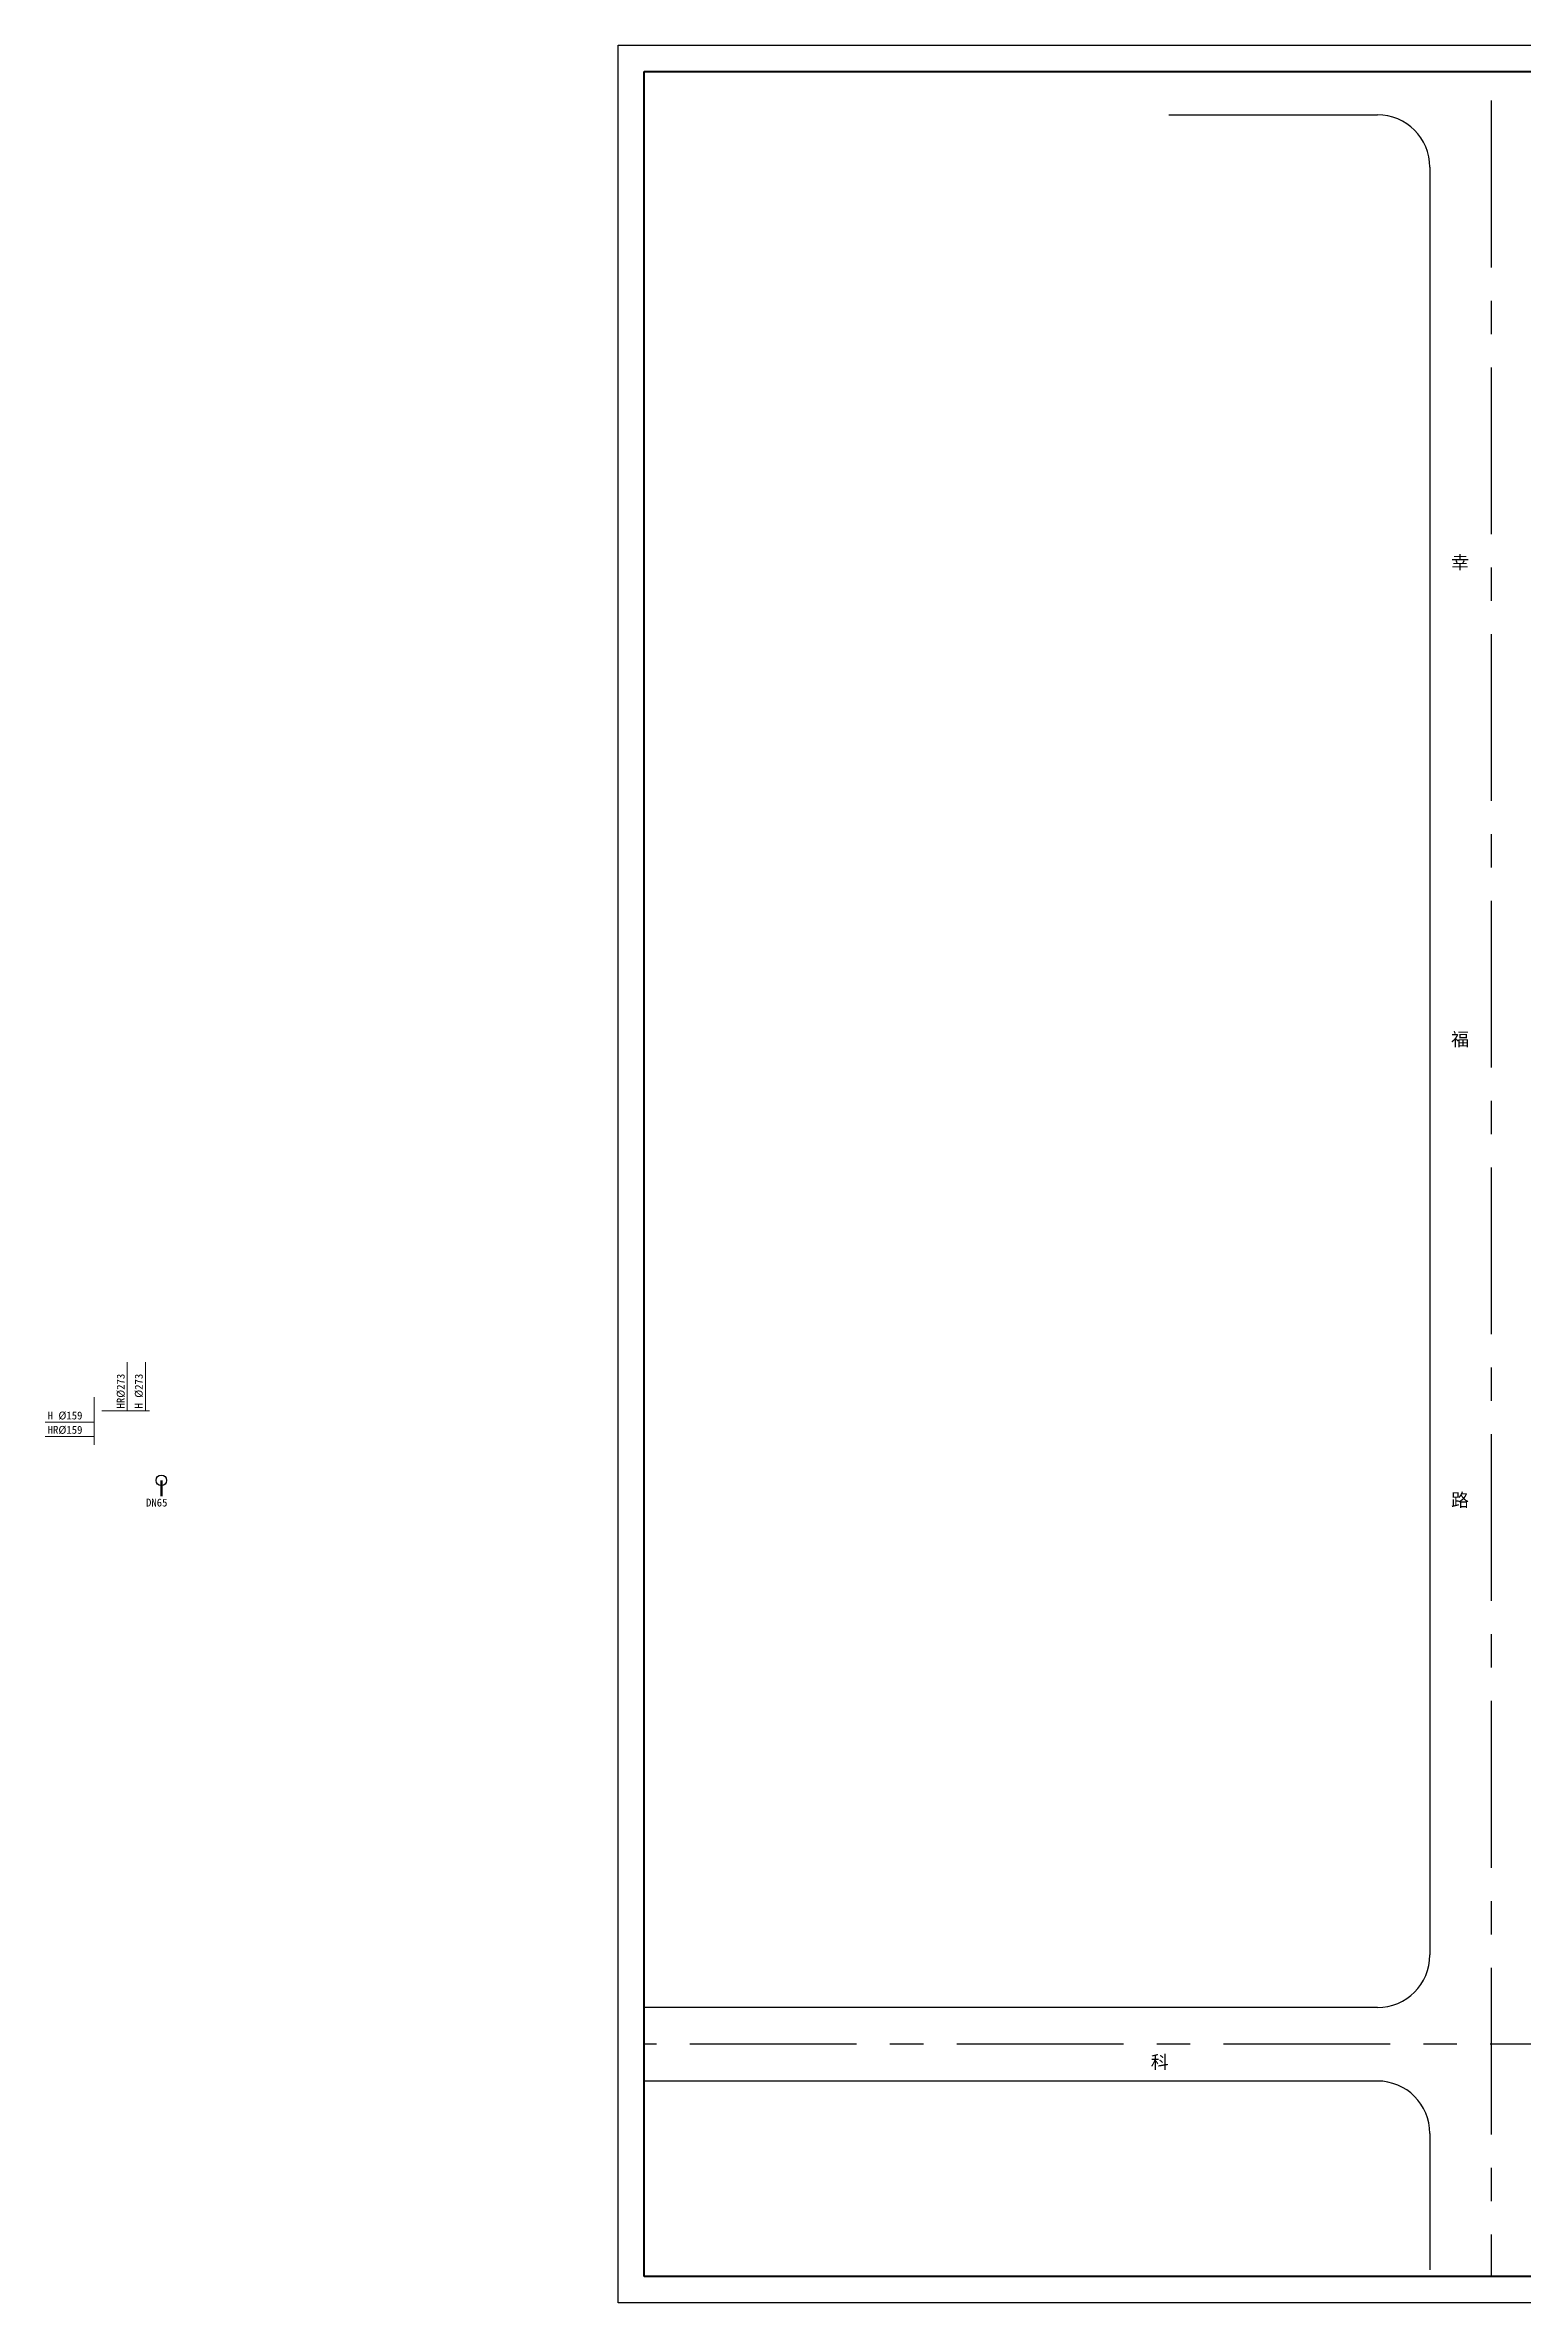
# Model space of a CAD drawing. Header units: millimetres. Extents: x 601 to 2341, y 285 to 1222.
# Drawn here: x 601.1 to 882.5, y 285.3 to 715.3 of the extents above; entities that cross this region are included whole.
import ezdxf

# ---------------------------------------------------------------- set-up
doc = ezdxf.new("R2010")
doc.units = ezdxf.units.MM
doc.linetypes.add('CENTER', pattern=[50.8, 31.75, -6.35, 6.35, -6.35])
doc.layers.add('标注', color=7, linetype='Continuous', lineweight=18)
doc.layers.add('管道', color=7, linetype='Continuous', lineweight=50)
doc.layers.add('边线', color=1, linetype='Continuous')

msp = doc.modelspace()

# ---------------------------------------------------------------- linework, layer by layer
at = {"lineweight": 40}
for p, q in [((715.18, 290.35), (715.18, 710.35)), ((715.18, 710.35), (1309.18, 710.35)), ((1309.18, 290.35), (715.18, 290.35))]:
    msp.add_line(p, q, dxfattribs=at)
for p, q in [((815.04, 702.09), (854.76, 702.09)), ((864.76, 692.09), (864.76, 351.6)), ((854.76, 341.6), (715.33, 341.6)), ((854.76, 327.6), (715.33, 327.6)), ((864.76, 317.6), (864.76, 291.65))]:
    msp.add_line(p, q)
at = {"color": 3, "linetype": 'CENTER'}
for p, q in [((876.46, 704.78), (876.46, 290.35)), ((1263.61, 334.6), (715.33, 334.6))]:
    msp.add_line(p, q, dxfattribs=at)
msp.add_circle((623.22, 442), 1)
for centre, start, end in [((854.76, 692.09), 0, 90), ((854.76, 351.6), 270, 360), ((854.76, 317.6), 0, 90)]:
    msp.add_arc(centre, 10, start, end)
at = {"layer": '标注'}
for p, q in [((616.74, 464.52), (616.74, 455.21)), ((620.18, 464.52), (620.18, 455.21)), ((610.41, 448.74), (610.41, 457.86)), ((610.41, 453.09), (601.1, 453.09)), ((620.99, 455.21), (611.88, 455.21)), ((610.41, 450.36), (601.1, 450.36))]:
    msp.add_line(p, q, dxfattribs=at)
at = {"layer": '管道'}
msp.add_line((623.22, 442), (623.22, 439), dxfattribs=at)
at = {"layer": '边线'}
for p, q in [((710.18, 715.35), (1314.18, 715.35)), ((710.18, 285.35), (710.18, 715.35)), ((1314.18, 285.35), (710.18, 285.35))]:
    msp.add_line(p, q, dxfattribs=at)

# ---------------------------------------------------------------- texts
at = {"layer": '标注', "attachment_point": 1}
for s, insert, char_height, width in [('{\\fSimSun|b0|i0|c134|p54;幸}', (868.8, 618.07), 2.5, 12.3299), ('{\\fSimSun|b0|i0|c134|p54;福}', (868.8, 527.26), 2.5, 12.3299), ('H %%c159', (601.58, 455.1), 1.5, 21.9653), ('HR%%c159', (601.58, 452.37), 1.5, 21.9653), ('{\\fSimSun|b0|i0|c134|p54;路}', (868.8, 439.52), 2.5, 12.3299), ('DN65', (620.3, 438.52), 1.5, 12.6898), ('{\\fSimSun|b0|i0|c134|p54;科}', (811.61, 332.44), 2.5, 24.6597)]:
    msp.add_mtext(s, dxfattribs=dict(at, insert=insert, char_height=char_height, width=width))
at = {"layer": '标注', "char_height": 1.5, "width": 21.9653, "attachment_point": 1, "rotation": 90}
for s, insert in [('HR%%c273', (614.73, 455.69)), ('H %%c273', (618.17, 455.69))]:
    msp.add_mtext(s, dxfattribs=dict(at, insert=insert))

doc.saveas('drawing.dxf')
